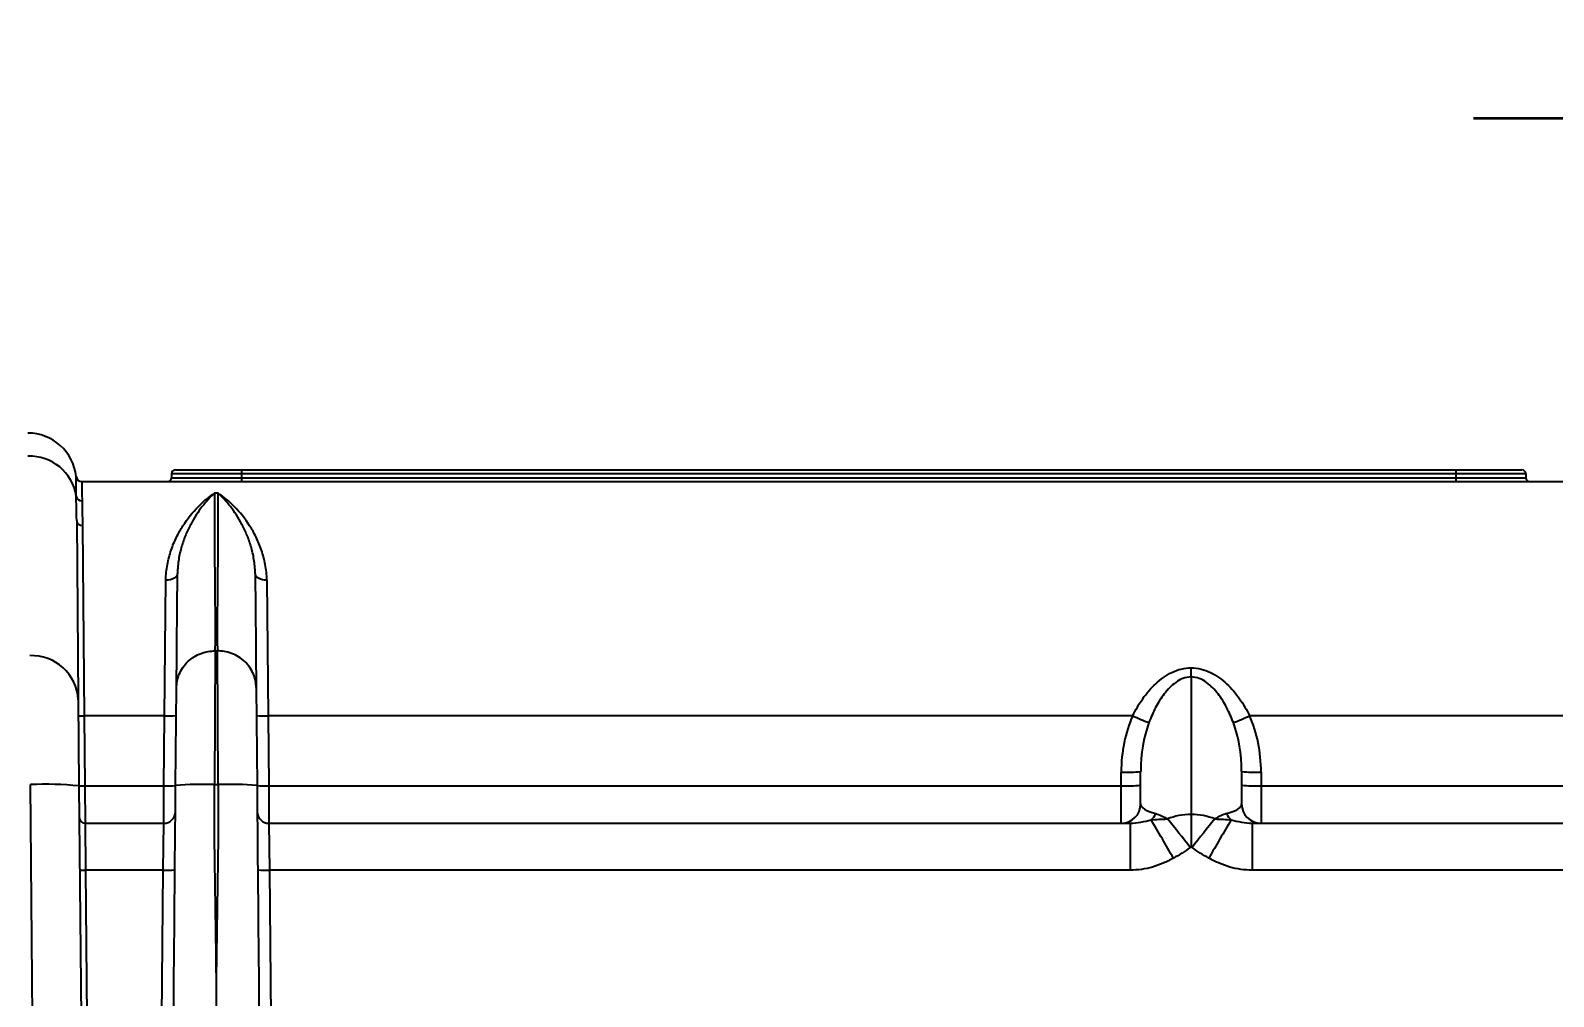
# Model space of a CAD drawing. Header units: millimetres. Extents: x 12 to 854, y 4 to 555.
# Drawn here: x 131.94 to 181.74, y 272.01 to 303.61 of the extents above; entities that cross this region are included whole.
import ezdxf

# ---------------------------------------------------------------- set-up
doc = ezdxf.new("R2010")
doc.units = ezdxf.units.MM
doc.linetypes.add('CENTER', pattern=[10.16, 6.35, -1.27, 1.27, -1.27])
doc.layers.add('DEFAULT_1', color=7, linetype='CENTER')
doc.styles.add('SLDTEXTSTYLE2', font='TXT', dxfattribs={"width": 0.75})
doc.dimstyles.new('SLDDIMSTYLE0', dxfattribs={"dimtxt": 6.614583, "dimasz": 3.556, "dimexe": 0, "dimexo": 0.0625, "dimgap": 1.653646, "dimtad": 1, "dimdec": 0, "dimlfac": 2, "dimrnd": 1e-09, "dimzin": 12, "dimdsep": 46, "dimtxsty": 'SLDTEXTSTYLE2', "dimblk1": 'CLOSED', "dimblk2": 'CLOSED', "dimsah": 1, "dimcen": 0.09, "dimadec": 0, "dimazin": 3, "dimtfac": 1, "dimtdec": 0, "dimtofl": 0, "dimtmove": 0, "dimatfit": 3, "dimldrblk": 'CLOSED', "dimfxl": 1, "dimfrac": 2, "dimtolj": 1, "dimtzin": 12, "dimarcsym": 0})

# ---------------------------------------------------------------- blocks, each defined once
blk = doc.blocks.new('_Closed')
at = {"color": 0, "linetype": 'ByBlock', "lineweight": -2}
for p, q in [((-1, 0.166667), (0, 0)), ((-1, 0.166667), (-1, -0.166667)), ((0, 0), (-1, -0.166667)), ((0, 0), (-1, 0))]:
    blk.add_line(p, q, dxfattribs=at)
blk = doc.blocks.new('_D')
at = {"layer": 'DEFAULT_1'}
for p, q in [((154.408, 327.432), (152.396, 327.432)), ((152.396, 327.432), (152.396, 316.923)), ((171.508, 327.432), (173.52, 327.432)), ((173.52, 327.432), (173.52, 316.923)), ((152.396, 316.923), (154.408, 316.923)), ((173.52, 316.923), (171.508, 316.923)), ((83.026, 272.325), (83.026, 316.581)), ((256.762, 272.325), (256.762, 316.581)), ((83.026, 315.581), (256.762, 315.581))]:
    blk.add_line(p, q, dxfattribs=at)
at = {"layer": 'DEFAULT_1', "xscale": 3.556, "yscale": 3.556, "rotation": 180}
blk.add_blockref('_Closed', (83.026, 315.581, -1.608), dxfattribs=at)
at = {"layer": 'DEFAULT_1', "xscale": 3.556, "yscale": 3.556}
blk.add_blockref('_Closed', (256.762, 315.581, -1.608), dxfattribs=at)
at = {"layer": 'DEFAULT_1', "char_height": 6.6146, "attachment_point": 1, "style": 'SLDTEXTSTYLE2'}
for s, insert in [('347', (155.627, 337.3)), ('13.7', (154.408, 325.449))]:
    blk.add_mtext(s, dxfattribs=dict(at, insert=insert))

msp = doc.modelspace()

# ---------------------------------------------------------------- linework, layer by layer
at = {"color": 7, "linetype": 'Continuous', "lineweight": 35}
msp.add_line((179.132, 300.738), (191.132, 300.738), dxfattribs=at)
at = {"color": 7, "linetype": 'Continuous', "lineweight": 25}
for p, q in [((138.837, 289.105), (136.551, 289.105)), ((136.551, 289.105), (136.551, 288.978)), ((136.551, 288.978), (138.837, 288.978)), ((136.678, 289.232), (138.837, 289.232)), ((138.837, 289.232), (138.837, 289.105)), ((138.837, 289.232), (178.55, 289.232)), ((138.837, 289.105), (138.837, 288.978)), ((178.55, 289.105), (138.837, 289.105)), ((138.837, 288.978), (138.837, 288.851)), ((138.837, 288.978), (178.55, 288.978)), ((178.55, 289.232), (178.55, 289.105)), ((178.55, 289.232), (180.709, 289.232)), ((178.55, 289.105), (178.55, 288.978)), ((180.836, 289.105), (178.55, 289.105)), ((178.55, 288.978), (178.55, 288.851)), ((178.55, 288.978), (180.836, 288.978)), ((180.836, 289.105), (180.836, 288.978)), ((133.62, 288.851), (206.168, 288.851)), ((137.966, 288.479), (138.068, 288.479)), ((133.451, 287.574), (133.502, 281.711)), ((133.641, 287.419), (133.697, 281.191)), ((136.325, 281.191), (136.366, 285.625)), ((139.668, 285.625), (139.709, 281.191)), ((137.984, 283.314), (137.956, 278.941)), ((137.984, 283.314), (138.05, 283.314)), ((138.078, 278.941), (138.05, 283.314)), ((169.894, 282.462), (169.894, 282.762)), ((169.894, 282.462), (169.894, 277.962)), ((136.686, 278.908), (136.714, 282.115)), ((139.32, 282.115), (139.348, 278.908)), ((133.502, 281.711), (133.526, 278.9)), ((133.697, 281.191), (133.717, 278.901)), ((136.325, 281.191), (133.697, 281.191)), ((136.305, 278.901), (136.325, 281.191)), ((139.709, 281.191), (139.729, 278.901)), ((167.982, 281.191), (139.709, 281.191)), ((200.079, 281.191), (171.806, 281.191)), ((132.005, 271.325), (131.939, 278.941)), ((137.956, 278.941), (138.078, 278.941)), ((167.608, 278.901), (167.608, 279.348)), ((168.243, 278.31), (168.243, 279.37)), ((171.545, 279.37), (171.545, 278.31)), ((172.18, 279.348), (172.18, 278.901)), ((133.526, 278.9), (133.593, 271.325)), ((133.717, 278.901), (133.726, 277.675)), ((133.717, 278.901), (136.305, 278.901)), ((136.298, 277.675), (136.305, 278.901)), ((139.729, 278.901), (139.736, 277.675)), ((139.729, 278.901), (167.608, 278.901)), ((167.608, 277.675), (167.608, 278.901)), ((172.18, 278.901), (172.18, 277.675)), ((172.18, 278.901), (200.059, 278.901)), ((169.894, 277.962), (169.894, 276.898)), ((133.726, 277.675), (133.741, 276.143)), ((133.726, 277.675), (136.298, 277.675)), ((136.281, 276.143), (136.298, 277.675)), ((139.736, 277.675), (139.753, 276.143)), ((139.736, 277.675), (167.899, 277.675)), ((167.899, 277.675), (167.899, 276.143)), ((171.889, 277.675), (171.889, 276.143)), ((171.889, 277.675), (200.052, 277.675)), ((133.741, 276.143), (133.783, 271.325)), ((136.281, 276.143), (133.741, 276.143)), ((136.239, 271.325), (136.281, 276.143)), ((139.753, 276.143), (139.795, 271.325)), ((167.899, 276.143), (139.753, 276.143)), ((200.035, 276.143), (171.889, 276.143)), ((138.017, 272.786), (138.017, 271.37))]:
    msp.add_line(p, q, dxfattribs=at)
at = {"color": 7, "linetype": 'Continuous', "lineweight": 25, "flags": 128}
for points in [[(136.747, 285.847), (136.739, 285.803), (136.717, 285.761), (136.682, 285.723), (136.634, 285.689), (136.577, 285.661), (136.511, 285.641), (136.44, 285.628), (136.366, 285.625)], [(139.668, 285.625), (139.594, 285.628), (139.523, 285.641), (139.457, 285.661), (139.399, 285.689), (139.352, 285.723), (139.317, 285.761), (139.295, 285.803), (139.287, 285.847)]]:
    msp.add_lwpolyline(points, dxfattribs=at)
at = {"color": 7, "linetype": 'Continuous', "lineweight": 25}
for centre, radius, start, end in [((131.852, 288.851), 1.588, 6.1506, 90), ((131.912, 288.14), 1.543, 8.9138, 92.0198), ((133.62, 289.042), 0.191, 186.1506, 270), ((136.424, 288.978), 0.127, 270, 0), ((136.678, 289.105), 0.127, 90, 180), ((180.709, 289.105), 0.127, 0, 90), ((180.963, 288.978), 0.127, 180, 270), ((133.619, 288.407), 0.185, 188.9032, 272.0105), ((133.625, 287.594), 0.176, 186.6743, 275.2463), ((131.977, 281.633), 1.527, 2.9439, 92.3382), ((133.637, 282.559), 1.37, 264.5126, 272.4888), ((136.444, 283.928), 2.74, 267.5112, 275.4874), ((139.59, 283.928), 2.74, 264.5126, 272.4888), ((172.1, 290.245), 9.947, 245.5409, 248.8597), ((167.687, 290.245), 9.947, 291.1403, 294.4591), ((132.435, 267.536), 11.416, 84.5126, 92.4888), ((136.424, 281.638), 2.74, 267.5112, 275.4874), ((137.559, 269.817), 9.133, 87.5112, 95.4874), ((138.474, 269.817), 9.133, 84.5126, 92.4888), ((139.61, 281.638), 2.74, 264.5126, 272.4888), ((167.766, 283.913), 4.568, 268.0109, 275.9867), ((167.766, 283.466), 4.568, 268.0109, 275.9867), ((172.021, 283.913), 4.568, 264.0133, 271.9891), ((172.021, 283.466), 4.568, 264.0133, 271.9891), ((133.657, 280.269), 1.37, 264.5126, 272.4888), ((136.298, 278.056), 0.381, 270, 359.5), ((139.736, 278.056), 0.381, 180.5, 270), ((167.608, 278.31), 0.635, 270, 0), ((168.188, 278.244), 0.604, 310.9052, 335.2642), ((171.6, 278.244), 0.604, 204.7358, 229.0948), ((172.18, 278.31), 0.635, 180, 270), ((133.726, 277.866), 0.191, 180.5, 270), ((132.96, 256.171), 41.668, 29.2559, 31.249), ((130.61, 246.319), 49.752, 37.909, 39.2837), ((209.177, 246.319), 49.752, 140.7163, 142.091), ((206.827, 256.171), 41.668, 148.751, 150.7441), ((133.681, 277.512), 1.37, 264.5126, 272.4888), ((136.4, 278.88), 2.74, 267.5112, 275.4874), ((139.634, 278.88), 2.74, 264.5126, 272.4888)]:
    msp.add_arc(centre, radius, start, end, dxfattribs=at)
for centre, major_axis, ratio, start_param, end_param in [((169.894, 279.348), (0, 3.361), 0.680142, 0.99055, 1.570796), ((169.894, 279.37), (0, 2.913), 0.566683, 0.99055, 1.570796), ((169.894, 279.37), (0, 2.913), 0.566683, 4.712389, 5.292635), ((169.894, 279.348), (0, 3.361), 0.680142, 4.712389, 5.292635), ((169.894, 278.31), (1.651, 0), 0.27112, 3.141593, 3.935514), ((169.894, 276.749), (1.651, 0), 0.734348, 1.570796, 2.05902), ((169.894, 276.749), (1.651, 0), 0.734348, 1.082573, 1.570796), ((169.894, 278.31), (1.651, 0), 0.27112, 5.489264, 6.283185), ((169.894, 276.805), (0, 0.0934), 0.680142, 0, 0.488224), ((169.894, 276.805), (0, 0.0934), 0.680142, 5.794962, 6.283185)]:
    msp.add_ellipse(centre, major_axis=major_axis, ratio=ratio, start_param=start_param, end_param=end_param, dxfattribs=at)
for points, knots in [([(133.436, 288.379), (133.435, 288.485), (133.434, 288.579), (133.433, 288.739), (133.432, 288.806), (133.431, 288.967), (133.43, 289.021), (133.43, 289.021)], [0, 0, 0, 0, 0.25, 0.25, 0.5, 0.5, 1, 1, 1, 1]), ([(133.451, 287.574), (133.449, 287.731), (133.446, 287.877), (133.439, 288.146), (133.437, 288.268), (133.436, 288.379)], [0, 0, 0, 0, 0.5, 0.5, 1, 1, 1, 1]), ([(133.62, 288.851), (133.62, 288.851), (133.62, 288.798), (133.622, 288.641), (133.622, 288.575), (133.624, 288.418), (133.624, 288.327), (133.625, 288.222)], [0, 0, 0, 0, 0.5, 0.5, 0.75, 0.75, 1, 1, 1, 1]), ([(136.366, 285.625), (136.367, 285.803), (136.386, 285.974), (136.446, 286.301), (136.488, 286.457), (136.59, 286.756), (136.65, 286.898), (136.78, 287.165), (136.851, 287.29), (137.077, 287.644), (137.244, 287.85), (137.509, 288.118), (137.6, 288.201), (137.736, 288.313), (137.782, 288.349), (137.874, 288.416), (137.92, 288.449), (137.966, 288.479)], [0, 0, 0, 0, 0.125, 0.125, 0.25, 0.25, 0.375, 0.375, 0.5, 0.5, 0.75, 0.75, 0.875, 0.875, 0.9375, 0.9375, 1, 1, 1, 1]), ([(137.966, 288.479), (137.827, 288.353), (137.688, 288.205), (137.421, 287.862), (137.294, 287.669), (137.122, 287.344), (137.067, 287.23), (136.967, 286.989), (136.922, 286.861), (136.843, 286.593), (136.81, 286.453), (136.775, 286.233), (136.765, 286.159), (136.751, 286.006), (136.747, 285.927), (136.747, 285.847)], [0, 0, 0, 0, 0.25, 0.25, 0.5, 0.5, 0.625, 0.625, 0.75, 0.75, 0.875, 0.875, 0.9375, 0.9375, 1, 1, 1, 1]), ([(139.287, 285.847), (139.286, 285.927), (139.282, 286.006), (139.269, 286.159), (139.259, 286.233), (139.223, 286.453), (139.19, 286.593), (139.112, 286.861), (139.066, 286.989), (138.966, 287.23), (138.912, 287.344), (138.74, 287.669), (138.612, 287.862), (138.412, 288.119), (138.344, 288.199), (138.207, 288.347), (138.137, 288.416), (138.068, 288.479)], [0, 0, 0, 0, 0.0625, 0.0625, 0.125, 0.125, 0.25, 0.25, 0.375, 0.375, 0.5, 0.5, 0.75, 0.75, 0.875, 0.875, 1, 1, 1, 1]), ([(139.668, 285.625), (139.666, 285.803), (139.648, 285.974), (139.587, 286.301), (139.545, 286.457), (139.444, 286.756), (139.384, 286.898), (139.253, 287.165), (139.182, 287.29), (138.957, 287.644), (138.789, 287.85), (138.524, 288.118), (138.434, 288.201), (138.297, 288.313), (138.252, 288.349), (138.16, 288.416), (138.113, 288.449), (138.068, 288.479)], [0, 0, 0, 0, 0.125, 0.125, 0.25, 0.25, 0.375, 0.375, 0.5, 0.5, 0.75, 0.75, 0.875, 0.875, 0.9375, 0.9375, 1, 1, 1, 1]), ([(133.625, 288.222), (133.626, 288.114), (133.629, 287.993), (133.636, 287.725), (133.64, 287.578), (133.641, 287.419)], [0, 0, 0, 0, 0.5, 0.5, 1, 1, 1, 1]), ([(136.714, 282.115), (136.715, 282.257), (136.744, 282.41), (136.869, 282.705), (136.966, 282.847), (137.213, 283.081), (137.363, 283.172), (137.674, 283.289), (137.835, 283.314), (137.984, 283.314)], [0, 0, 0, 0, 0.25, 0.25, 0.5, 0.5, 0.75, 0.75, 1, 1, 1, 1]), ([(139.32, 282.115), (139.318, 282.257), (139.29, 282.41), (139.165, 282.705), (139.068, 282.847), (138.82, 283.081), (138.671, 283.172), (138.359, 283.289), (138.199, 283.314), (138.05, 283.314)], [0, 0, 0, 0, 0.25, 0.25, 0.5, 0.5, 0.75, 0.75, 1, 1, 1, 1]), ([(167.982, 281.191), (168.077, 281.387), (168.186, 281.574), (168.437, 281.929), (168.578, 282.094), (168.892, 282.386), (169.069, 282.517), (169.361, 282.658), (169.465, 282.696), (169.676, 282.748), (169.784, 282.762), (169.894, 282.762)], [0, 0, 0, 0, 0.25, 0.25, 0.5, 0.5, 0.75, 0.75, 0.875, 0.875, 1, 1, 1, 1]), ([(169.894, 282.462), (169.801, 282.462), (169.711, 282.444), (169.539, 282.379), (169.461, 282.334), (169.316, 282.23), (169.249, 282.171), (169.125, 282.043), (169.068, 281.976), (168.907, 281.766), (168.814, 281.615), (168.648, 281.3), (168.576, 281.136), (168.513, 280.967)], [0, 0, 0, 0, 0.125, 0.125, 0.25, 0.25, 0.375, 0.375, 0.5, 0.5, 0.75, 0.75, 1, 1, 1, 1]), ([(169.894, 282.762), (170.004, 282.762), (170.113, 282.748), (170.326, 282.695), (170.427, 282.657), (170.621, 282.564), (170.714, 282.508), (170.891, 282.382), (170.974, 282.313), (171.133, 282.166), (171.208, 282.087), (171.349, 281.923), (171.415, 281.837), (171.602, 281.574), (171.711, 281.387), (171.806, 281.191)], [0, 0, 0, 0, 0.125, 0.125, 0.25, 0.25, 0.375, 0.375, 0.5, 0.5, 0.625, 0.625, 0.75, 0.75, 1, 1, 1, 1]), ([(171.275, 280.967), (171.212, 281.136), (171.14, 281.299), (170.975, 281.613), (170.882, 281.764), (170.72, 281.976), (170.663, 282.043), (170.539, 282.17), (170.471, 282.23), (170.326, 282.334), (170.247, 282.379), (170.076, 282.444), (169.986, 282.462), (169.894, 282.462)], [0, 0, 0, 0, 0.25, 0.25, 0.5, 0.5, 0.625, 0.625, 0.75, 0.75, 0.875, 0.875, 1, 1, 1, 1]), ([(167.899, 277.675), (168.021, 277.675), (168.137, 277.691), (168.364, 277.735), (168.473, 277.762), (168.583, 277.787)], [0, 0, 0, 0, 0.5, 0.5, 1, 1, 1, 1]), ([(168.583, 277.787), (168.664, 277.797), (168.749, 277.803), (168.928, 277.811), (169.022, 277.813), (169.119, 277.82)], [0, 0, 0, 0, 0.5, 0.5, 1, 1, 1, 1]), ([(170.668, 277.82), (170.766, 277.813), (170.859, 277.811), (171.038, 277.803), (171.124, 277.797), (171.204, 277.787)], [0, 0, 0, 0, 0.5, 0.5, 1, 1, 1, 1]), ([(171.204, 277.787), (171.314, 277.762), (171.424, 277.735), (171.65, 277.691), (171.767, 277.675), (171.889, 277.675)], [0, 0, 0, 0, 0.5, 0.5, 1, 1, 1, 1]), ([(169.314, 276.535), (169.205, 276.474), (169.095, 276.418), (168.867, 276.321), (168.749, 276.28), (168.512, 276.212), (168.392, 276.187), (168.148, 276.152), (168.024, 276.143), (167.899, 276.143)], [0, 0, 0, 0, 0.25, 0.25, 0.5, 0.5, 0.75, 0.75, 1, 1, 1, 1]), ([(171.889, 276.143), (171.639, 276.143), (171.396, 276.179), (171.04, 276.279), (170.922, 276.321), (170.693, 276.418), (170.582, 276.474), (170.474, 276.535)], [0, 0, 0, 0, 0.5, 0.5, 0.75, 0.75, 1, 1, 1, 1])]:
    msp.add_open_spline(points, degree=3, knots=knots, dxfattribs=at)
for points in [[(137.984, 283.314), (137.999, 285.036), (137.951, 286.757), (137.966, 288.479)], [(138.068, 288.479), (138.083, 286.757), (138.035, 285.036), (138.05, 283.314)], [(136.714, 282.115), (136.725, 283.343), (136.736, 284.602), (136.747, 285.847)], [(139.287, 285.847), (139.298, 284.602), (139.309, 283.343), (139.32, 282.115)], [(138.017, 272.786), (138.003, 274.838), (137.938, 276.89), (137.956, 278.941)], [(138.078, 278.941), (138.096, 276.89), (138.031, 274.838), (138.017, 272.786)], [(136.62, 271.325), (136.642, 273.851), (136.664, 276.382), (136.686, 278.908)], [(139.348, 278.908), (139.37, 276.382), (139.392, 273.851), (139.414, 271.325)], [(168.736, 277.991), (168.858, 277.958), (168.987, 277.898), (169.119, 277.82)], [(171.051, 277.991), (170.929, 277.958), (170.801, 277.898), (170.668, 277.82)], [(169.864, 276.887), (169.692, 276.752), (169.503, 276.643), (169.314, 276.535)], [(170.474, 276.535), (170.284, 276.643), (170.096, 276.753), (169.924, 276.887)]]:
    msp.add_open_spline(points, degree=3, dxfattribs=at)

# ---------------------------------------------------------------- dimensions: what is measured, and where the dimension line sits
at = {"layer": 'DEFAULT_1'}
dim = msp.add_linear_dim(base=(256.762, 315.581), p1=(83.026, 271.325), p2=(256.762, 271.325), dimstyle='SLDDIMSTYLE0', dxfattribs=at)
dim.commit()
dim.dimension.update_dxf_attribs({"geometry": '_D', "text_midpoint": (162.958, 315.581), "dimtype": 160})

doc.saveas('drawing.dxf')
